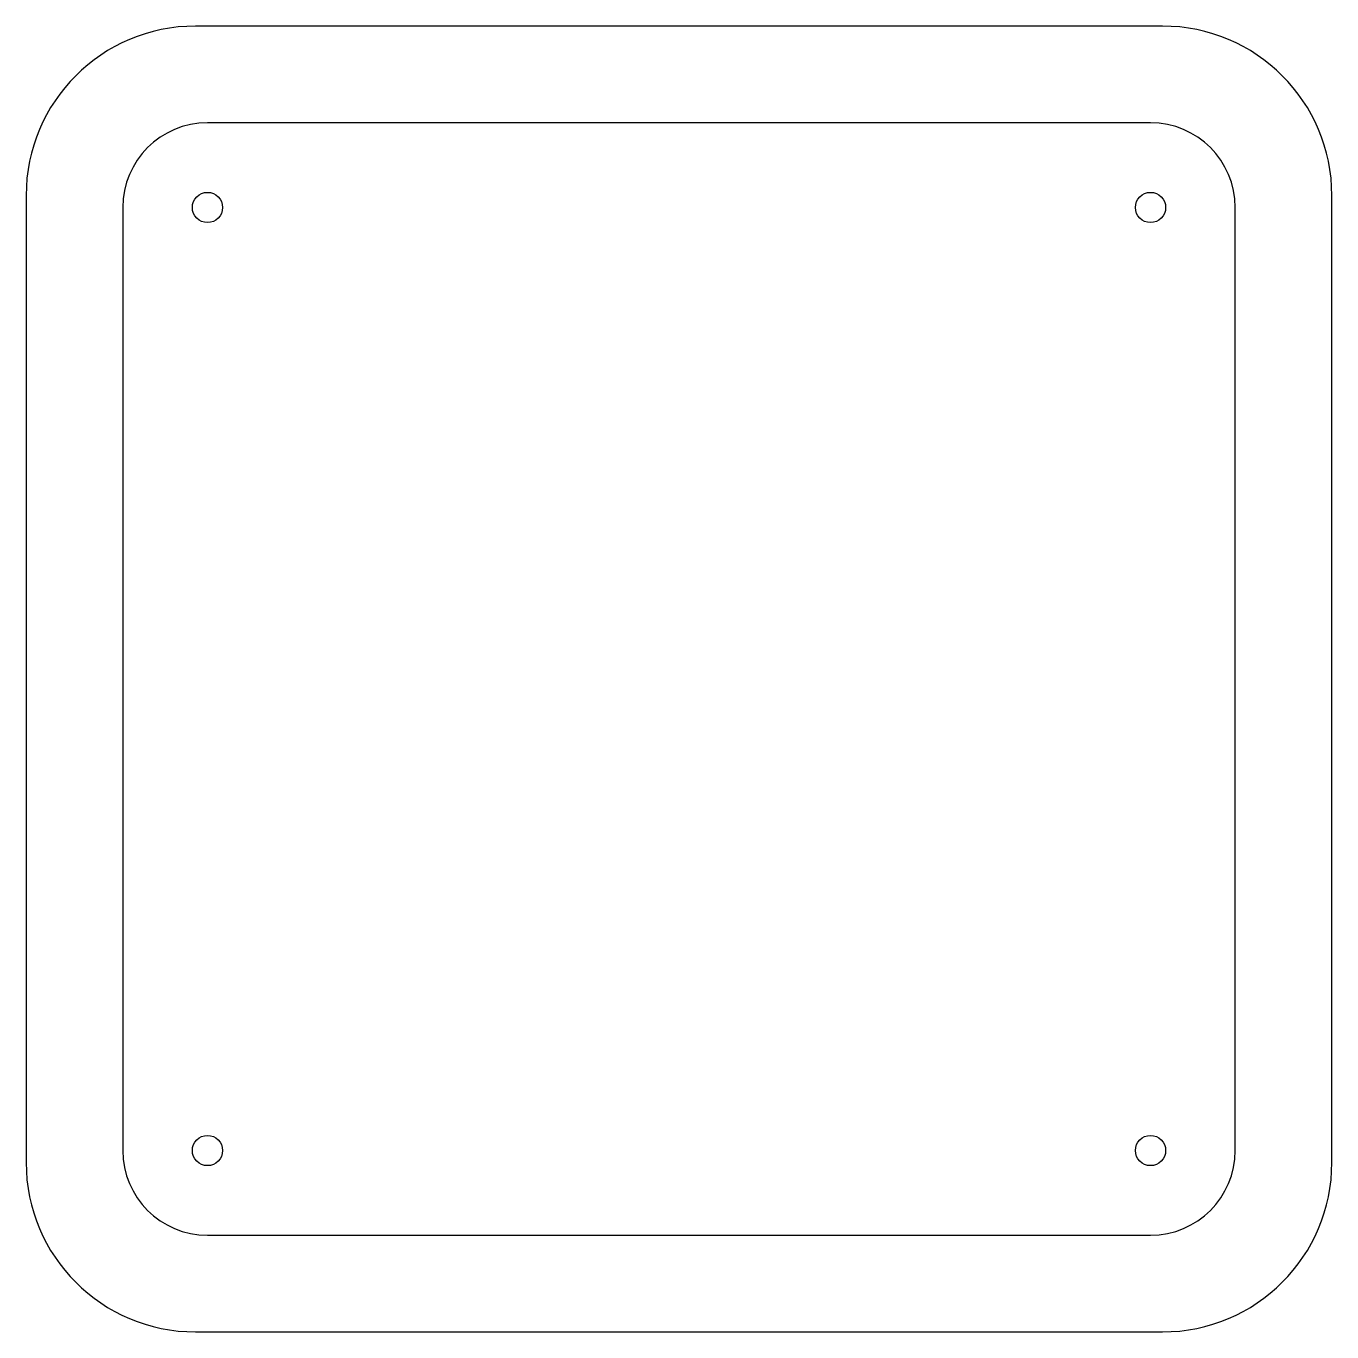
# Model space of a CAD drawing. Header units: metres. Extents: x -54 to 54, y -54 to 54.
import ezdxf

# ---------------------------------------------------------------- set-up
doc = ezdxf.new("R2010")
doc.units = ezdxf.units.M

msp = doc.modelspace()

# ---------------------------------------------------------------- linework, layer by layer
at = {"layer": 'M3_TAP'}
for centre in [(-39, 39), (39, 39), (-39, -39), (39, -39)]:
    msp.add_circle(centre, 1.25, dxfattribs=at)
at = {"layer": 'OPENING'}
for p, q in [((39, 46), (-39, 46)), ((-46, 39), (-46, -39)), ((46, -39), (46, 39)), ((-39, -46), (39, -46))]:
    msp.add_line(p, q, dxfattribs=at)
for centre, start, end in [((-39, 39), 90, 180), ((39, 39), 0, 90), ((-39, -39), 180, 270), ((39, -39), 270, 360)]:
    msp.add_arc(centre, 7, start, end, dxfattribs=at)
at = {"layer": 'OUTLINE'}
for p, q in [((40, 54), (-40, 54)), ((-54, 40), (-54, -40)), ((54, -40), (54, 40)), ((-40, -54), (40, -54))]:
    msp.add_line(p, q, dxfattribs=at)
for centre, start, end in [((-40, 40), 90, 180), ((40, 40), 0, 90), ((-40, -40), 180, 270), ((40, -40), 270, 360)]:
    msp.add_arc(centre, 14, start, end, dxfattribs=at)

doc.saveas('drawing.dxf')
